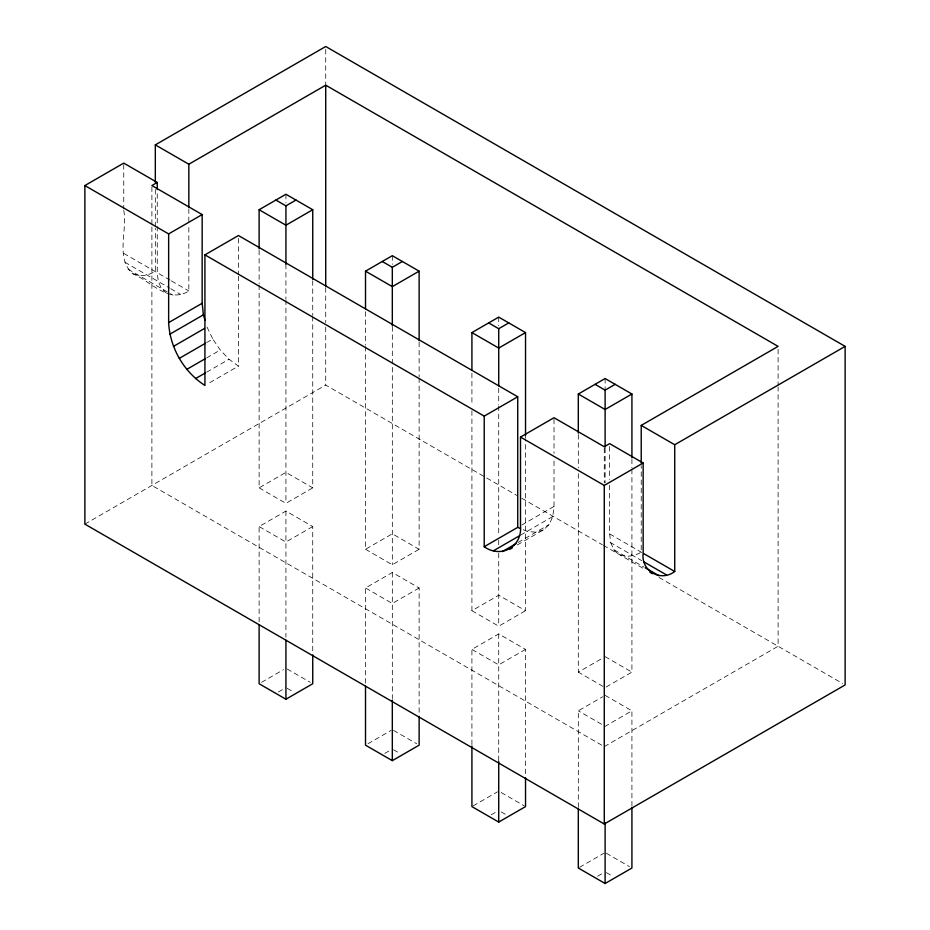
<?xml version="1.0" encoding="UTF-8"?>
<svg xmlns="http://www.w3.org/2000/svg" width="930" height="930" viewBox="0 0 930 930"><rect width="100%" height="100%" fill="white"/><g stroke="black" fill="none" stroke-linecap="round" stroke-linejoin="round"><path stroke-width="0.7" stroke-dasharray="4.65 3.49" d="M517.324 544.945L543.387 529.902L549.153 524.555L552.78 516.534L554.013 506.408L554.013 459.199M206.576 342.612L212.784 339.031L220.294 350.029L229.047 359.259L238.44 366.118L207.413 384.032M206.646 357.911L220.294 350.029M206.704 372.163L229.047 359.259M84.874 524.125L325.721 385.078L516.731 495.353M259.121 285.057L259.121 487.855L285.929 472.382L312.736 487.855L312.736 316.932M259.121 487.855L285.929 503.328L312.736 487.855M259.121 621.728L259.121 526.543L285.929 511.07L312.736 526.543L312.736 653.453M312.736 526.543L285.929 542.027L259.121 526.543M365.513 346.483L365.513 549.281L392.321 533.808L419.128 549.281L419.128 378.359M365.513 549.281L392.321 564.754L419.128 549.281M365.513 683.155L365.513 587.969L392.321 572.496L419.128 587.969L419.128 714.879M521.742 525.043L554.013 506.408M419.128 587.969L392.321 603.454L365.513 587.969M261.562 682.341L283.499 669.67M520.509 535.169L552.78 516.534M518.126 542.469L549.153 524.555M278.396 691.967L285.929 687.619M471.917 410.816L471.917 610.708L498.724 595.235L525.531 610.708L525.531 439.785M471.917 610.708L498.724 626.181L525.531 610.708M471.917 744.581L471.917 649.396L498.724 633.923L525.531 649.396L525.531 776.306M525.531 649.396L498.724 664.88L471.917 649.396M367.954 743.768L391.112 730.399M384.788 753.393L391.065 749.766M578.309 473.684L578.309 672.134L602.675 658.068M631.923 469.336L631.923 672.134L605.116 687.607L578.309 672.134M578.309 807.449L578.309 710.822L602.675 696.756M631.923 806.008L631.923 710.822L605.116 726.307L578.309 710.822M473.126 805.892L497.504 791.825M604.279 746.616L778.108 646.257L778.108 386.938M491.18 814.82L497.469 811.192M579.529 867.318L603.896 853.252M597.572 876.246L603.861 872.619M123.748 210.401C127.666 230.419 115.053 258.435 132.99 273.839C150.323 281.023 168.749 304.133 188.837 290.974L188.837 224.711M543.387 529.902L535.866 532.216L527.112 531.356L522.428 529.356M132.99 273.839L139.535 275.85L147.149 275.094L155.322 271.618L155.322 228.42M123.748 253.39L170.213 280.221M171.457 280.941L188.837 290.974M609.638 485.193L609.638 533.913L641.909 552.548M124.818 262.202L169.493 287.998M170.736 288.707L180.664 294.45M609.638 533.913L610.719 542.736L641.746 560.65M127.98 269.177L169.318 293.055M170.562 293.764L173.05 295.194M610.719 542.736L613.87 549.711L644.048 567.126M521.753 498.248L602.408 544.817M603.442 545.41L643.909 568.776M658.998 577.484L842.615 683.504M605.116 656.65L631.923 672.134M605.116 695.349L631.923 710.822M601.768 745.163L151.892 485.437L151.892 226.118M287.149 668.972L310.306 682.341M393.541 730.399L416.698 743.768M501.154 792.523L524.311 805.892M606.337 853.252L629.482 866.621M287.184 688.34L293.473 691.967M393.576 749.766L399.865 753.393M501.235 811.913L506.257 814.82M606.372 872.619L612.649 876.246M613.87 549.711C620.322 558.616 632.784 557.233 641.223 552.153L641.223 465.732M166.505 293.183L161.483 288.521L158.333 281.558L157.251 272.734L157.251 192.487M207.018 327.023L212.784 339.031M778.108 349.273L778.108 385.497M631.923 459.199L631.923 467.895M609.638 446.505L609.638 479.462M605.116 378.545L605.116 388.682M605.116 448.074L605.116 482.833M604.279 448.19L604.279 482.961M578.309 434.577L578.309 467.895M554.013 419.151L554.013 453.48M525.531 435.438L525.531 438.332M498.724 317.118L498.724 325.802M498.724 388.089L498.724 404.562M498.724 406.015L498.724 534.924M498.724 540.191L498.724 545.073M498.724 553.222L498.724 626.181M498.724 633.923L498.724 760.833M471.917 373.151L471.917 405.015M419.128 342.147L419.128 376.906M392.321 255.692L392.321 264.376M392.321 326.663L392.321 564.754M392.321 572.496L392.321 698.639M365.513 311.724L365.513 345.042M325.721 49.406L325.721 84.281M325.721 287.719L325.721 322.594M325.721 327.127L325.721 385.078M312.736 280.721L312.736 315.479M285.929 194.265L285.929 202.949M285.929 264.329L285.929 299.088M285.929 300.006L285.929 503.328M285.929 511.07L285.929 637.213M259.121 250.298L259.121 283.615M238.44 238.429L238.44 274.699M238.44 276.152L238.44 366.118M188.837 208.878L188.837 223.281M155.322 189.522L155.322 226.978M151.892 187L151.892 224.665M123.748 164.54L123.748 208.971"/><path stroke-width="1.4" d="M84.874 185.558L168.644 233.918L168.644 322.617C169.853 347.68 183.826 371.884 204.926 385.462L204.926 254.867L484.216 416.117L484.216 546.701C501.258 558.895 522.532 546.608 520.498 525.752L520.498 437.065L554.013 417.721L604.279 446.737L609.638 443.645L643.153 462.989L643.153 553.269C640.782 570.88 660.66 582.366 674.727 571.497L674.727 444.749L845.126 346.379L845.126 684.945L604.279 824.003L84.874 524.125L84.874 185.558L123.748 163.11L157.251 182.454L157.251 189.627M155.322 182.327L155.322 144.882L325.721 46.5L845.126 346.379M157.251 182.454L151.892 185.558L202.159 214.574L202.159 303.273L203.391 314.828L205.007 320.246M155.322 144.882L188.837 164.226L325.721 85.188L778.108 346.379L641.223 425.405L641.223 462.849M168.644 233.918L202.159 214.574M259.121 248.845L259.121 209.738L285.929 194.265L312.736 209.738L312.736 279.267M275.873 200.066L285.929 205.867L295.984 200.066M204.926 254.867L238.44 235.523L517.731 396.773L517.731 527.356L484.216 546.701M312.736 209.738L285.929 225.211L259.121 209.738M168.644 322.617L202.159 303.273M169.888 334.172L203.391 314.828M173.503 346.367L204.53 328.453M179.269 358.375L205.332 343.333M186.791 369.373L205.402 358.62M365.513 308.83L365.513 271.165L392.321 255.692L419.128 271.165L419.128 340.694M195.544 378.615L205.472 372.884M382.276 261.493L392.321 267.294L402.376 261.493M419.128 271.165L392.321 286.638L365.513 271.165M471.917 370.256L471.917 332.591L498.724 317.118L525.531 332.591L525.531 435.438M488.669 322.919L498.724 328.72L508.768 322.919M525.531 332.591L498.724 348.064L471.917 332.591M484.216 416.117L517.731 396.773M578.309 433.124L578.309 394.018L605.116 378.545L631.923 394.018L631.923 457.758M595.061 384.346L605.116 390.147L615.172 384.346M631.923 394.018L605.116 409.491L578.309 394.018M520.498 437.065L604.279 485.437L643.153 462.989M493.609 550.7L519.672 535.657M502.363 551.571L516.01 543.69M509.873 549.246L512.36 547.817M259.121 624.611L259.121 683.748L285.929 699.221L312.736 683.748L312.736 654.906M365.513 686.038L365.513 745.174L392.321 760.647L419.128 745.174L419.128 716.333M471.917 746.023L471.917 806.601L498.724 822.074L525.531 806.601L525.531 777.747M578.309 808.891L578.309 868.027L605.116 883.5L631.923 868.027L631.923 807.449M517.731 527.356L520.079 528.356M641.223 425.405L674.727 444.749M643.7 553.582L674.727 571.497M644.223 562.08L666.554 574.973M645.292 567.846L658.94 575.728M649.919 572.275L652.395 573.705M605.116 390.147L605.116 447.156M605.116 822.934L605.116 883.5M604.279 485.437L604.279 824.003M498.724 328.72L498.724 385.729M498.724 761.507L498.724 822.074M392.321 267.294L392.321 325.756M392.321 700.081L392.321 760.647M325.721 85.188L325.721 286.568M285.929 205.867L285.929 264.329M285.929 640.096L285.929 699.221M188.837 164.226L188.837 207.437"/></g></svg>
